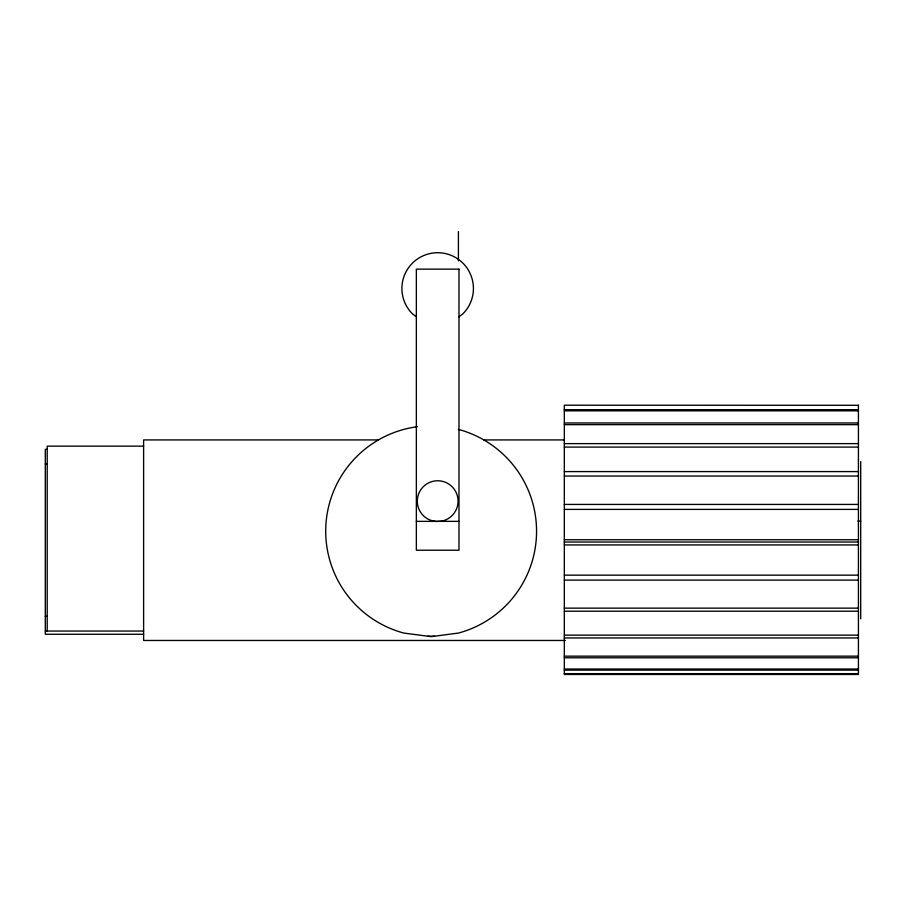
<?xml version="1.0" encoding="UTF-8"?>
<svg xmlns="http://www.w3.org/2000/svg" width="906" height="906" viewBox="0 0 906 906"><rect width="100%" height="100%" fill="white"/><g stroke="black" fill="none" stroke-linecap="round" stroke-linejoin="round"><path stroke-width="1.36" d="M458.98 316.817L462.955 313.77A35.764 35.764 0 0 0 462.955 263.193A35.764 35.764 0 0 0 412.377 263.193A35.764 35.764 0 0 0 412.377 313.77L416.352 316.817M858.424 405.288L564.325 405.209L564.325 674.472L858.424 674.472L858.424 405.209M564.325 409.671L858.424 409.671M564.325 410.837L858.424 410.837M564.325 422.966L858.424 422.966M564.325 424.654L858.424 424.654M378.414 439.931L143.612 439.931L143.612 640.463L565.355 640.463M483.838 439.931L564.302 439.931M564.325 443.623L858.424 443.623M143.612 446.148L47.203 446.148L47.203 631.052M564.325 447.077L858.424 447.077M47.203 449.353L45.3 449.353L45.3 634.257L143.612 634.257M45.3 464.053L47.203 464.053M564.325 471.596L858.424 471.596M564.325 476.035L858.424 476.035M564.325 504.427L858.424 504.427M564.325 509.399L858.424 509.399M857.88 521.075L860.7 521.075M416.352 521.358L458.98 521.358M564.325 539.738L858.424 539.738M564.325 542.026L858.424 542.026M564.325 544.936L858.424 544.936M564.325 575.151L858.424 575.151M564.325 580.1L858.424 580.1M564.325 608.141L858.424 608.141M564.325 611.199L858.424 611.199M45.3 616.352L47.203 616.352M45.3 631.052L143.612 631.052M564.325 635.14L858.424 635.14M427.711 636.216L434.552 636.216M564.325 637.937L858.424 637.937M564.325 656.159L858.424 656.159M564.325 657.779L858.424 657.779M564.325 669.024L858.424 669.024M564.325 670.134L858.424 670.134M564.325 673.656L858.424 673.656M860.7 461.63L860.7 618.775M458.413 231.528L458.413 260.951M458.413 429.399A105.424 105.424 0 0 1 458.413 633.067L431.131 636.658L403.838 633.067A105.424 105.424 0 0 1 417.372 426.715M441.618 521.154L436.307 521.494L431.086 520.44A20.385 20.385 0 0 1 421.811 488.357A20.385 20.385 0 0 1 455.14 490.61A20.385 20.385 0 0 1 441.618 521.154M458.98 269.139L416.352 269.139L416.352 550.214L458.98 550.214L458.98 269.139"/></g></svg>
